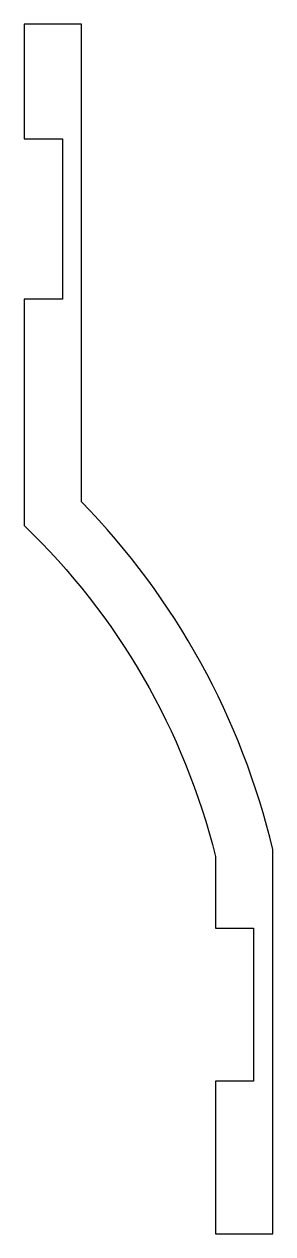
# Model space of a CAD drawing. Header units: millimetres. Extents: x -337 to -305, y -193 to -35.
import ezdxf

# ---------------------------------------------------------------- set-up
doc = ezdxf.new("R2010")
doc.units = ezdxf.units.MM

msp = doc.modelspace()

# ---------------------------------------------------------------- linework, layer by layer
msp.add_lwpolyline([(-312.39, -152.84), (-307.39, -152.84), (-307.39, -172.84), (-312.39, -172.84), (-312.39, -192.84), (-304.89, -192.84), (-304.89, -142.55, 0.135625), (-329.89, -97.03), (-329.89, -34.53), (-337.39, -34.53), (-337.39, -49.53), (-332.39, -49.53), (-332.39, -70.53), (-337.39, -70.53), (-337.39, -100.15, -0.141677), (-312.39, -143.45)], format="xyb", close=True)

doc.saveas('drawing.dxf')
